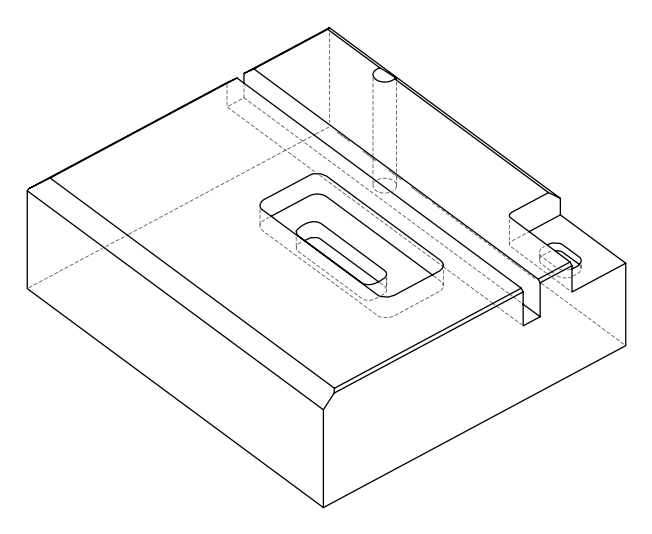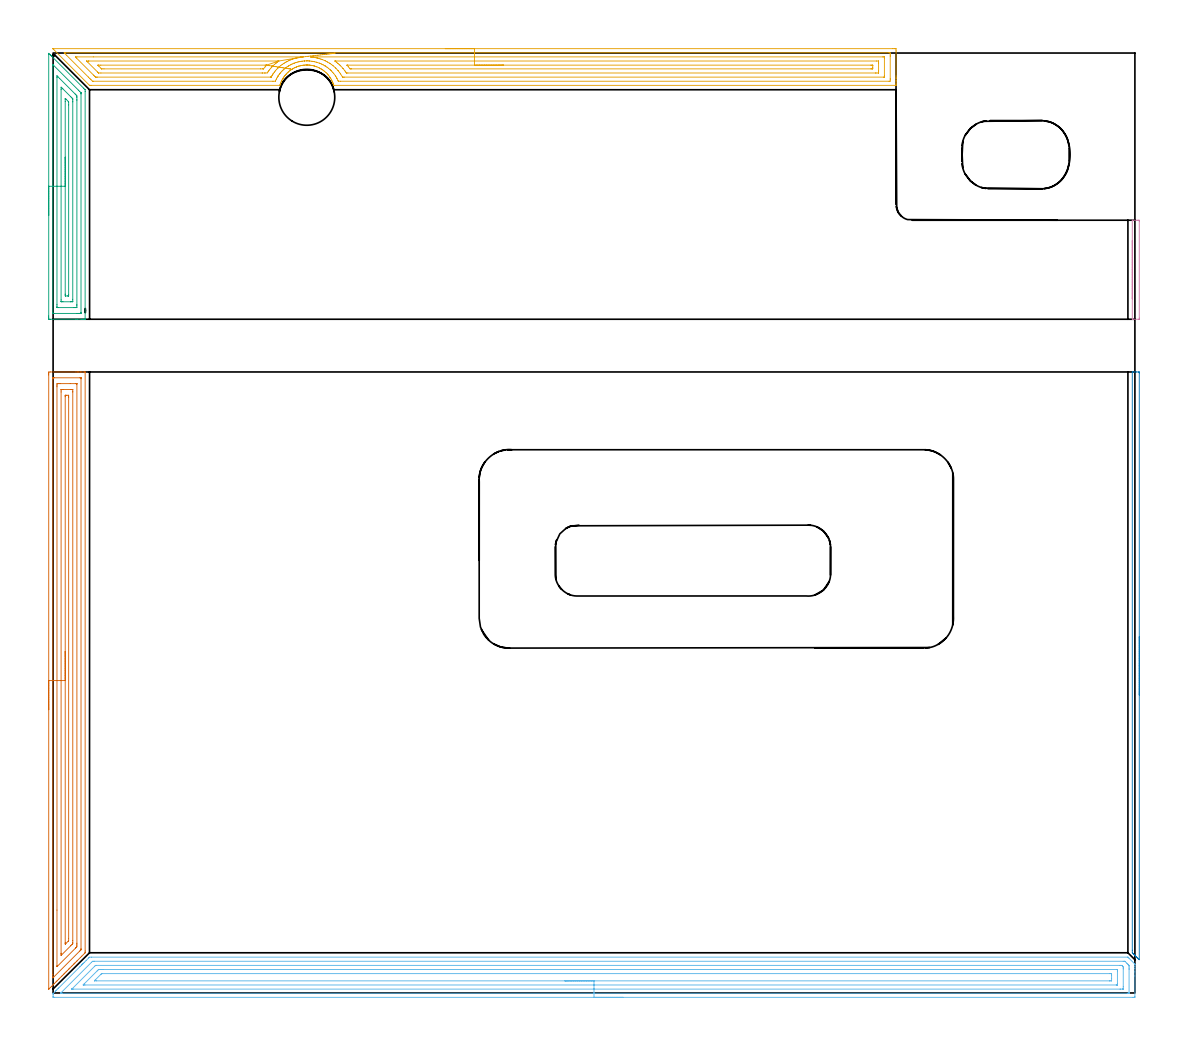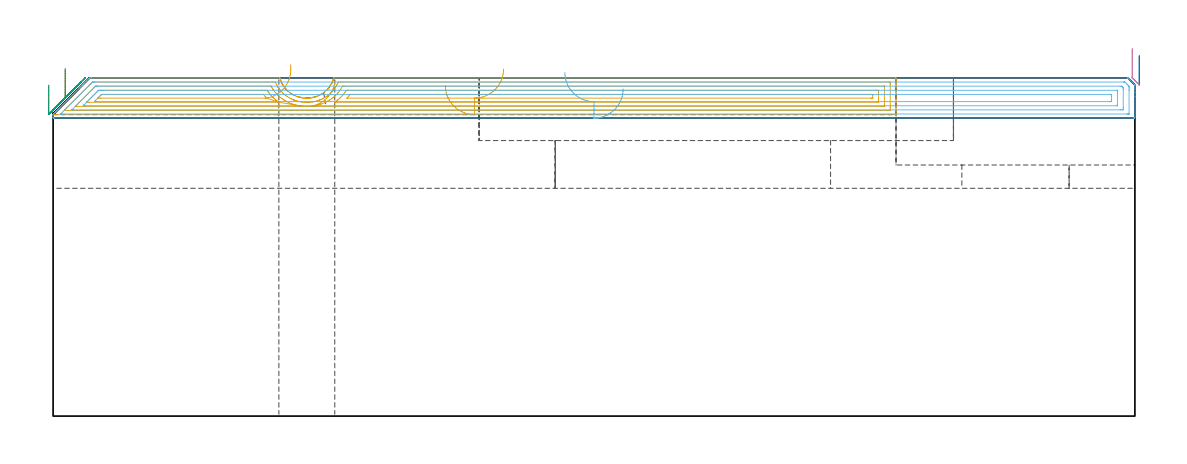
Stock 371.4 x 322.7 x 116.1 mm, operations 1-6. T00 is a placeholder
(PLAN: 15 operations, 7 tool changes, 99.8 min)
(1 AREA_MILL | FG_CHAMFER_SURFACE | UGT0205_001 | 8.46 min | 17173 mm3)
(2 AREA_MILL_1 | FG_CHAMFER_SURFACE_1 | UGT0205_001 | 1.76 min | 590 mm3)
(3 AREA_MILL_2 | FG_CHAMFER_SURFACE_2 | UGT0205_001 | 3.63 min | 7635 mm3)
(4 AREA_MILL_3 | FG_CHAMFER_SURFACE_3 | UGT0205_001 | 0.42 min | 112 mm3)
(5 AREA_MILL_4 | FG_CHAMFER_SURFACE_4 | UGT0205_001 | 11.51 min | 22847 mm3)
(6 AREA_MILL_5 | FG_CHAMFER_SURFACE_5 | UGT0205_001 | 14.93 min | 34610 mm3)
(7 MILL_CORNER_NOTCH_RECTANGULAR | CORNER_NOTCH_RECTANGULAR | NXT0201_013 | Follow Part, ap 2.5, ae 75% | 20.1 min | 140006 mm3)
(8 MILL_RECTANGULAR_POCKET | POCKET_RECTANGULAR_STRAIGHT | NXT0201_011 | Follow Part, ap 3, ae 75% | 9.94 min | 85206 mm3)
(9 MILL_RECTANGULAR_POCKET_1 | POCKET_RECTANGULAR_STRAIGHT_1 | NXT0201_012 | Follow Part, ap 4, ae 75% | 0.65 min | 6258 mm3)
(10 MILL_RECTANGULAR_POCKET_2 | POCKET_RECTANGULAR_STRAIGHT_2 | NXT0201_012 | Follow Part, ap 4, ae 75% | 10.82 min | 188127 mm3)
(11 MILL_RECTANGULAR_SLOT | SLOT_RECTANGULAR | NXT0201_012 | Follow Part, ap 4, ae 75% | 16.37 min | 253756 mm3)
(12 SPOT_DRILL | STEP1HOLE | NXT0321_9005460120000 | 0.05 min | 147 mm3)
(13 DRILL_BLIND_HOLE_INTO_CENTER | STEP1HOLE | NXT0301_092 | 0.08 min | 1710 mm3)
(14 GUN_DRILL_THROUGH_HOLE | STEP1HOLE | UGT0307_009 | 0.59 min | 11248 mm3)
(15 DRILL_TO_ENLARGE_THROUGH_HOLE | STEP1HOLE | UGT0301_259 | 0.5 min | 20195 mm3)
(TOOL UGT0205_001 | Chamfer Mill 20 x 3 x 45 deg. | D20 FL50 Z2)
(TOOL NXT0201_013 | ENDMILL 10mm | D10 FL30 Z4)
(TOOL NXT0201_011 | ENDMILL 12mm [2P460-1200-NA 1630] | D12 FL38 Z6)
(TOOL NXT0201_012 | ENDMILL 16mm [2P460-1600-NA 1630] | D16 FL38 Z6)
(TOOL NXT0321_9005460120000 | NC Spot Drill, 142deg, 12mm, Carbide, Uncoated | D12 PA142 FL30 Z2)
(TOOL NXT0301_092 | Carbide Drill 12.1mm [860.1-1210-061A1-MM 2214] | D12.1 PA140 FL77 Z2)
(TOOL UGT0307_009 | Gun Drill 12 mm | D12 PA130 FL24 Z1)
(TOOL UGT0301_259 | Twist Drill 19.2 mm | D19.2 PA118 FL140 Z2)
(OP 1 AREA_MILL)
G17 G21 G94 G90
T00 M6
G54
G17 G0 G90 X-1.5 Y97.25 S1061 M3
G43 Z126.1 H0
Z113.6
G94 G1 Y97.288 Z112.728 F250.
Y97.402 Z111.864
Y97.591 Z111.012
Y97.853 Z110.18
Y98.187 Z109.374
Y98.59 Z108.6
Y99.059 Z107.864
Y99.59 Z107.172
Y100.179 Z106.529
Y100.822 Z105.94
Y101.514 Z105.408
Y102.25 Z104.94
Y103.024 Z104.537
Y103.83 Z104.203
Y104.662 Z103.941
Y105.514 Z103.752
Y106.379 Z103.638
Y107.25 Z103.6
Y212.201
X-1.499 Y212.591 Z103.601
X-1.495 Y213.089 Z103.603
X-1.492 Y213.191 Z103.606
X-1.001 Y213.2 Z104.096
X7.847 Z112.941
X8.409 Z113.506
X8.732 Z113.828
X9.294 Z114.39
X9.617 Z114.711
X10.637 Z115.736
X10.98 Y213.193 Z116.071
X10.997 Y213.191 Z116.088
X11. Y213.037 Z116.1
Y14.407
X10.998 Y13.805 Z116.085
X10.944 Y13.744 Z116.044
X9.823 Y12.622 Z114.921
X9.376 Y12.176 Z114.475
X8.346 Y11.145 Z113.445
X8.142 Y10.94 Z113.239
X8.038 Y10.837 Z113.135
X7.476 Y10.276 Z112.575
X7.257 Y10.055 Z112.354
X7.145 Y9.944 Z112.243
X6.607 Y9.407 Z111.706
X6.372 Y9.17 Z111.469
X6.252 Y9.051 Z111.35
X5.738 Y8.537 Z110.837
X5.487 Y8.285 Z110.584
X5.36 Y8.158 Z110.457
X4.868 Y7.668 Z109.968
X4.603 Y7.401 Z109.698
X4.467 Y7.266 Z109.564
X3.999 Y6.799 Z109.099
X3.718 Y6.516 Z108.813
X3.13 Y5.93 Z108.23
X2.833 Y5.631 Z107.928
X2.234 Y5.034 Z107.334
X1.948 Y4.746 Z107.043
X1.341 Y4.141 Z106.441
X1.063 Y3.861 Z106.158
X0.371 Y3.171 Z105.471
X0.004 Y2.802 Z105.1
X-0.546 Y2.254 Z104.554
X-0.889 Y1.909 Z104.207
X-1.337 Y1.463 Z103.761
X-1.444 Y1.362 Z103.654
X-1.492 Y1.319 Z103.605
X-1.499 Y1.435 Z103.601
Y1.463
X-1.5 Y107.25 Z103.6
X-0.086 Z105.014
X-0.085 Y211.021 Z105.015
X-0.084 Y211.129 Z105.016
X-0.082 Y211.181 Z105.018
X-0.08 Y211.187 Z105.02
X-0.065 Y211.191 Z105.035
X-0.014 Y211.195 Z105.086
X0.378 Y211.2 Z105.478
X9.226 Y211.199 Z114.326
X9.462 Y211.195 Z114.562
X9.568 Y211.19 Z114.668
X9.579 Y211.186 Z114.679
X9.581 Y211.169 Z114.681
X9.584 Y211.122 Z114.684
X9.585 Y211.027 Z114.685
X9.586 Y210.836 Z114.686
X9.585 Y15.3 Z114.685
X9.579 Y14.871 Z114.679
X9.567 Y14.829 Z114.667
X9.538 Y14.795 Z114.638
X9.481 Y14.734 Z114.581
X9.388 Y14.638 Z114.488
X9.158 Y14.407 Z114.258
X0.149 Y5.399 Z105.249
X0.055 Y5.307 Z105.155
X-0.038 Y5.219 Z105.062
X-0.068 Y5.192 Z105.032
X-0.084 Y5.447 Z105.016
X-0.086 Y6.342 Z105.014
Y107.25
X1.328 Z106.428
X1.329 Y208.127 Z106.429
Y208.454
X1.334 Y209.02 Z106.434
X1.335 Y209.175 Z106.435
X1.483 Y209.191 Z106.583
X1.653 Y209.196 Z106.753
X2.36 Y209.2 Z107.46
X2.538 Z107.638
X5.899 Z110.999
X7.669 Z112.769
X7.847 Y209.199 Z112.947
X8.025 Y209.195 Z113.125
X8.143 Y209.19 Z113.243
X8.166 Y209.183 Z113.266
X8.167 Y209.168 Z113.267
X8.169 Y209.129 Z113.269
X8.171 Y209.02 Z113.271
Y17.086
X8.17 Y16.759 Z113.27
X8.166 Y16.193 Z113.266
X8.163 Y15.874 Z113.263
X7.847 Y15.549 Z112.947
X7.724 Y15.424 Z112.824
X1.351 Y9.051 Z106.451
X1.342 Y9.047 Z106.442
X1.338 Z106.438
X1.335 Y9.051 Z106.435
X1.332 Y9.07 Z106.432
X1.329 Y9.378 Z106.429
X1.328 Y28.455 Z106.428
Y107.25
X2.743 Z107.843
Y206.342
X2.745 Y207.026 Z107.845
X2.747 Y207.126 Z107.847
X2.749 Y207.178 Z107.849
X2.786 Y207.19 Z107.886
X3.457 Y207.2 Z108.557
X6.112 Z111.212
X6.511 Y207.195 Z111.611
X6.711 Y207.19 Z111.811
X6.751 Y207.186 Z111.851
X6.753 Y207.152 Z111.853
X6.755 Y207.095 Z111.855
X6.757 Y206.549 Z111.857
Y206.342
Y17.978
X6.756 Y17.294 Z111.856
X6.753 Y17.086 Z111.853
X6.75 Y16.919 Z111.85
X6.645 Y16.805 Z111.745
X6.502 Y16.657 Z111.602
X6.077 Y16.226 Z111.177
X2.95 Y13.099 Z108.05
X2.884 Y13.037 Z107.984
X2.806 Y12.966 Z107.906
X2.75 Y12.917 Z107.85
X2.748 Y13.008 Z107.848
X2.744 Y13.307 Z107.844
X2.743 Y13.515 Z107.843
Y13.653
Y107.25
X4.157 Z109.257
Y204.708
X4.158 Y204.861 Z109.258
X4.163 Y205.164 Z109.263
X4.165 Y205.192 Z109.265
X4.169 Y205.194 Z109.269
X4.188 Y205.198 Z109.288
X4.228 Y205.199 Z109.328
X4.308 Y205.2 Z109.408
X4.555 Z109.655
X5.192 Y205.196 Z110.292
X5.283 Y205.194 Z110.383
X5.333 Y205.19 Z110.433
X5.337 Y205.012 Z110.437
X5.341 Y204.708 Z110.441
X5.343 Y204.556 Z110.443
Y204.404
X5.342 Y18.72 Z110.442
X5.336 Y17.978 Z110.436
X5.335 Y17.945 Z110.435
X5.315 Y17.92 Z110.415
X5.284 Y17.885 Z110.384
X5.192 Y17.791 Z110.292
X4.397 Y16.995 Z109.497
X4.308 Y16.908 Z109.408
X4.216 Y16.822 Z109.316
X4.166 Y16.776 Z109.266
X4.163 Y16.833 Z109.263
X4.16 Y16.934 Z109.26
X4.158 Y17.086 Z109.258
X4.157 Y17.237 Z109.257
Y107.25
Y108.122 Z109.295
Y108.987 Z109.409
Y109.838 Z109.598
Y110.67 Z109.86
Y111.476 Z110.194
Y112.25 Z110.597
Y112.986 Z111.065
Y113.678 Z111.596
Y114.321 Z112.186
Y114.911 Z112.829
Y115.442 Z113.521
Y115.91 Z114.257
Y116.313 Z115.031
Y116.647 Z115.837
Y116.909 Z116.669
Y117.098 Z117.52
Y117.212 Z118.385
Y117.25 Z119.257
G0 Z126.1
M5
M2
(OP 2 AREA_MILL_1)
G17 G21 G94 G90
T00 M6
G54
G17 G0 G90 X372.9 Y122.3 S1061 M3
G43 Z126.1 H0
Z123.7
G94 G1 Y122.262 Z122.828 F250.
Y122.148 Z121.964
Y121.959 Z121.112
Y121.697 Z120.28
Y121.363 Z119.474
Y120.96 Z118.7
Y120.492 Z117.964
Y119.961 Z117.272
Y119.371 Z116.629
Y118.728 Z116.04
Y118.036 Z115.508
Y117.3 Z115.04
Y116.526 Z114.637
Y115.72 Z114.303
Y114.888 Z114.041
Y114.037 Z113.852
Y113.172 Z113.738
Y112.3 Z113.7
Y11.548
X372.899 Y11.511 Z113.701
X372.889 Y11.41 Z113.703
X372.83 Y11.468 Z113.765
X372.751 Y11.548 Z113.847
X372.402 Y11.898 Z114.196
X372.305 Y11.994 Z114.293
X372.136 Y12.161 Z114.458
X371.974 Y12.324 Z114.623
X371.859 Y12.44 Z114.738
X371.7 Y12.598 Z114.895
X371.547 Y12.752 Z115.05
X371.414 Y12.885 Z115.184
X371.264 Y13.034 Z115.332
X371.12 Y13.179 Z115.477
X370.968 Y13.331 Z115.63
X370.827 Y13.471 Z115.768
X370.524 Y13.777 Z116.075
X370.507 Y13.799 Z116.093
X370.5 Y14.669 Z116.1
Y213.052
X370.502 Y213.19 Z116.088
X370.607 Y213.198 Z115.985
X370.717 Y213.2 Z115.882
X371.406 Z115.193
X371.994 Z114.606
X372.573 Z114.023
X372.861 Z113.735
X372.891 Y213.197 Z113.705
X372.898 Y213.052 Z113.702
X372.9 Y212.885 Z113.7
Y112.3
Y111.429 Z113.738
Y110.564 Z113.852
Y109.712 Z114.041
Y108.88 Z114.303
Y108.074 Z114.637
Y107.3 Z115.04
Y106.564 Z115.508
Y105.872 Z116.04
Y105.229 Z116.629
Y104.64 Z117.272
Y104.109 Z117.964
Y103.64 Z118.7
Y103.237 Z119.474
Y102.903 Z120.28
Y102.641 Z121.112
Y102.452 Z121.964
Y102.338 Z122.828
Y102.3 Z123.7
G0 Z126.1
M5
M2
(OP 3 AREA_MILL_2)
G17 G21 G94 G90
T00 M6
G54
G17 G0 G90 X-1.5 Y266.95 S1061 M3
G43 Z126.1 H0
Z113.6
G94 G1 Y266.988 Z112.728 F250.
Y267.102 Z111.864
Y267.291 Z111.012
Y267.553 Z110.18
Y267.887 Z109.374
Y268.29 Z108.6
Y268.758 Z107.864
Y269.289 Z107.172
Y269.879 Z106.529
Y270.522 Z105.94
Y271.214 Z105.408
Y271.95 Z104.94
Y272.724 Z104.537
Y273.53 Z104.203
Y274.362 Z103.941
Y275.213 Z103.752
Y276.078 Z103.638
Y276.95 Z103.6
Y322.335
X-1.498 Y322.594 Z103.601
X-1.494 Z103.605
X-1.001 Y322.103 Z104.095
X-0.9 Y322. Z104.2
X-0.809 Y321.909 Z104.291
X-0.706 Y321.808 Z104.39
X-0.602 Y321.702 Z104.497
X-0.516 Y321.616 Z104.583
X-0.411 Y321.513 Z104.685
X10.501 Y310.6 Z115.599
X10.946 Y310.154 Z116.046
X10.999 Y310.095 Z116.085
X11. Y309.511 Z116.1
X10.995 Y231.454 Z116.095
X10.996 Y231.424 Z116.094
X10.997 Y231.383 Z116.093
X10.986 Y231.302 Z116.076
X10.985 Y231.3
X10.655 Z115.755
X10.228 Z115.327
X9.616 Z114.711
X8.426 Z113.523
X7.847 Z112.941
X-1.001 Y231.301 Z104.096
X-1.227 Y231.303 Z103.87
X-1.492 Y231.309 Z103.606
X-1.494 Y231.403 Z103.603
X-1.499 Y231.9 Z103.601
X-1.5 Y232.403 Z103.6
Y276.95
X-0.086 Z105.014
Y318.431
X-0.084 Y318.617 Z105.016
X-0.081 Y318.708 Z105.019
X-0.08 Y318.716 Z105.02
X-0.07 Y318.711 Z105.03
X-0.041 Y318.687 Z105.059
X0.027 Y318.622 Z105.127
X8.732 Y309.918 Z113.832
X9.137 Y309.511 Z114.237
X9.55 Y309.088 Z114.65
X9.579 Y309.048 Z114.679
X9.581 Y309.025 Z114.681
X9.584 Y308.972 Z114.684
X9.585 Y308.865 Z114.685
X9.586 Y308.65 Z114.686
X9.581 Y233.684 Z114.681
X9.579 Y233.47 Z114.679
X9.577 Y233.364 Z114.677
X9.574 Y233.319 Z114.674
X9.494 Y233.31 Z114.594
X9.111 Y233.302 Z114.211
X8.732 Y233.301 Z113.832
X8.228 Y233.3 Z113.328
X0.264 Z105.364
X0.036 Y233.303 Z105.136
X-0.063 Y233.308 Z105.037
X-0.078 Y233.31 Z105.022
X-0.08 Y233.323 Z105.02
X-0.083 Y233.369 Z105.017
X-0.085 Y233.464 Z105.015
X-0.086 Y276.95 Z105.014
X1.328 Z106.428
X1.329 Y314.298 Z106.429
X1.33 Y314.863 Z106.43
X1.336 Z106.436
X1.653 Y314.547 Z106.753
X2.23 Y313.971 Z107.33
X7.581 Y308.619 Z112.681
X7.847 Y308.35 Z112.947
X8.153 Y308.036 Z113.253
X8.164 Y307.726 Z113.264
X8.168 Y307.403 Z113.268
X8.171 Y306.834 Z113.271
Y306.507
X8.167 Y236.361 Z113.267
X8.166 Y236.039 Z113.266
X8.162 Y235.468 Z113.262
X8.16 Y235.317 Z113.26
X8.009 Y235.305 Z113.109
X7.847 Y235.303 Z112.947
X7.129 Y235.3 Z112.229
X1.653 Y235.301 Z106.753
X1.486 Y235.303 Z106.586
X1.375 Y235.307 Z106.475
X1.339 Y235.31 Z106.439
X1.335 Y235.323 Z106.435
X1.332 Y235.36 Z106.432
X1.33 Y235.468 Z106.43
X1.329 Y235.796 Z106.429
X1.328 Y236.361 Z106.428
Y276.95
X2.743 Z107.843
Y310.196
X2.749 Y310.981 Z107.849
X2.815 Y310.924 Z107.915
X2.991 Y310.753 Z108.091
X3.348 Y310.403 Z108.448
X6.077 Y307.674 Z111.177
X6.494 Y307.253 Z111.594
X6.702 Y307.039 Z111.802
X6.75 Y306.987 Z111.85
X6.753 Y306.932 Z111.853
X6.754 Y306.834 Z111.854
X6.757 Y306.149 Z111.857
Y305.942
X6.753 Y238.145 Z111.853
X6.751 Y237.466 Z111.851
X6.749 Y237.367 Z111.849
X6.746 Y237.315 Z111.846
X6.705 Y237.31 Z111.805
X6.496 Y237.306 Z111.596
X6.077 Y237.3 Z111.177
X6.03 Z111.13
X3.376 Z108.476
X2.991 Y237.304 Z108.091
X2.798 Y237.308 Z107.898
X2.755 Y237.31 Z107.855
X2.75 Y237.339 Z107.85
X2.748 Y237.397 Z107.848
X2.743 Y237.938 Z107.843
Y276.95
X4.157 Z109.257
Y306.094
X4.158 Y306.834 Z109.258
X4.16 Y306.983 Z109.26
X4.164 Y307.12 Z109.264
X4.308 Y306.986 Z109.408
X4.464 Y306.834 Z109.564
X5.192 Y306.097 Z110.292
X5.336 Y305.942 Z110.436
X5.338 Y305.795 Z110.438
X5.342 Y305.05 Z110.442
X5.343 Y304.899 Z110.443
X5.339 Y239.781 Z110.439
X5.338 Y239.634 Z110.438
X5.333 Y239.339 Z110.433
X5.332 Y239.308 Z110.432
X5.327 Y239.306 Z110.427
X5.309 Y239.302 Z110.409
X5.27 Y239.301 Z110.37
X5.192 Y239.3 Z110.292
X4.931 Z110.031
X4.308 Y239.304 Z109.408
X4.219 Y239.306 Z109.319
X4.17 Y239.309 Z109.27
X4.164 Y239.473 Z109.264
X4.159 Y239.777 Z109.259
X4.157 Y239.929 Z109.257
Y276.95
Y277.821 Z109.295
Y278.686 Z109.409
Y279.538 Z109.598
Y280.37 Z109.86
Y281.176 Z110.194
Y281.95 Z110.597
Y282.686 Z111.065
Y283.378 Z111.596
Y284.021 Z112.186
Y284.61 Z112.829
Y285.141 Z113.521
Y285.61 Z114.257
Y286.013 Z115.031
Y286.347 Z115.837
Y286.609 Z116.669
Y286.798 Z117.52
Y286.912 Z118.385
Y286.95 Z119.257
G0 Z126.1
M5
M2
(OP 4 AREA_MILL_3)
G17 G21 G94 G90
T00 M6
G54
G17 G0 G90 X370.5 Y238.3 S1061 M3
G43 Z126.1 H0
G94 G1 Y238.338 Z125.228 F250.
Y238.452 Z124.363
Y238.641 Z123.512
Y238.903 Z122.68
Y239.237 Z121.874
Y239.64 Z121.1
Y240.109 Z120.364
Y240.64 Z119.672
Y241.229 Z119.029
Y241.872 Z118.44
Y242.564 Z117.908
Y243.3 Z117.44
Y244.074 Z117.037
Y244.88 Z116.703
Y245.712 Z116.441
Y246.564 Z116.252
Y247.428 Z116.138
Y248.3 Z116.1
Y265.189
X370.503 Y265.29 Z116.089
X370.58 Y265.297 Z116.013
X370.664 Y265.3 Z115.935
X372.136 Z114.463
X372.573 Z114.024
X372.79 Z113.807
X372.891 Y265.298 Z113.706
X372.897 Y265.189 Z113.703
X372.9 Y265.022 Z113.7
Y231.689
X372.896 Y231.411 Z113.704
X372.891 Y231.302 Z113.706
X372.79 Y231.3 Z113.807
X370.663 Z115.935
X370.58 Y231.303 Z116.013
X370.503 Y231.31 Z116.089
X370.5 Y231.411 Z116.1
Y248.3
Y249.172 Z116.138
Y250.037 Z116.252
Y250.888 Z116.441
Y251.72 Z116.703
Y252.526 Z117.037
Y253.3 Z117.44
Y254.036 Z117.908
Y254.728 Z118.44
Y255.371 Z119.029
Y255.96 Z119.672
Y256.492 Z120.364
Y256.96 Z121.1
Y257.363 Z121.874
Y257.697 Z122.68
Y257.959 Z123.512
Y258.148 Z124.363
Y258.262 Z125.228
Y258.3 Z126.1
M5
M2
(OP 5 AREA_MILL_4)
G17 G21 G94 G90
T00 M6
G54
G17 G0 G90 X134.653 Y324.2 S1061 M3
G43 Z126.1 H0
Z113.5
G94 G1 X134.691 Z112.629 F250.
X134.805 Z111.764
X134.994 Z110.912
X135.256 Z110.08
X135.59 Z109.274
X135.993 Z108.5
X136.462 Z107.764
X136.993 Z107.072
X137.582 Z106.429
X138.225 Z105.84
X138.917 Z105.309
X139.653 Z104.84
X140.427 Z104.437
X141.233 Z104.103
X142.065 Z103.841
X142.917 Z103.652
X143.782 Z103.538
X144.653 Z103.5
X288.258
X288.794 Y324.199 Z103.501
X289.324 Y324.194 Z103.503
X289.392 Y324.192 Z103.506
X289.396 Y323.667 Z104.03
X289.4 Y323.064 Z104.633
Y314.795 Z112.9
Y314.225 Z113.471
Y313.907 Z113.789
Y313.338 Z114.358
Y313.02 Z114.675
Y312.384 Z115.316
Y311.982 Z115.718
X289.393 Y311.63 Z116.061
X289.39 Y311.603 Z116.088
X289.24 Y311.6 Z116.1
X96.458
X96.411 Y311.599 Z116.098
X96.348 Y311.603 Z116.089
X96.335 Y311.616 Z116.076
X96.269 Y311.825 Z115.872
X96.213 Y312.002 Z115.694
X96.166 Y312.133 Z115.562
X96.104 Y312.309 Z115.389
X96.061 Y312.429 Z115.27
X95.877 Y312.872 Z114.826
X95.807 Y313.02 Z114.678
X95.672 Y313.311 Z114.388
X95.624 Y313.405 Z114.295
X95.518 Y313.614 Z114.086
X95.347 Y313.906 Z113.794
X95.167 Y314.194 Z113.505
X95.119 Y314.264 Z113.435
X95.058 Y314.351 Z113.345
X94.997 Y314.442 Z113.257
X94.902 Y314.58 Z113.119
X94.624 Y314.958 Z112.74
X94.529 Y315.075 Z112.622
X94.382 Y315.238 Z112.456
X94.226 Y315.414 Z112.284
X94.137 Y315.515 Z112.184
X93.711 Y315.958 Z111.741
X93.279 Y316.334 Z111.365
X92.988 Y316.569 Z111.128
X92.835 Y316.693 Z111.005
X92.636 Y316.841 Z110.858
X92.292 Y317.068 Z110.63
X91.995 Y317.251 Z110.446
X91.941 Y317.285 Z110.413
X91.526 Y317.511 Z110.187
X91.275 Y317.638 Z110.061
X91.106 Y317.722 Z109.975
X90.579 Y317.938 Z109.761
X90.21 Y318.071 Z109.624
X90.152 Y318.093 Z109.604
X90.061 Y318.122 Z109.576
X89.867 Y318.181 Z109.517
X89.764 Y318.212 Z109.484
X89.707 Y318.23 Z109.467
X89.48 Y318.289 Z109.41
X89.258 Y318.346 Z109.353
X88.812 Y318.437 Z109.26
X88.364 Y318.509 Z109.19
X88.171 Y318.53 Z109.169
X87.979 Y318.549 Z109.145
X87.917 Y318.556 Z109.139
X87.555 Y318.584 Z109.116
X87.47 Y318.59 Z109.11
X87.358 Y318.594 Z109.105
X87.314
X87.146 Z109.1
X87.093 Y318.595 Z109.103
X87.086
X86.911 Y318.597
X86.576 Y318.578 Z109.116
X86.194 Y318.546 Z109.147
X86.128 Y318.542 Z109.154
X85.966 Y318.523 Z109.176
X85.681 Y318.487 Z109.211
X85.301 Y318.42 Z109.277
X85.233 Y318.409 Z109.289
X84.855 Y318.324 Z109.371
X84.786 Y318.31 Z109.388
X84.409 Y318.205 Z109.49
X84.339 Y318.187 Z109.511
X84.279 Y318.168 Z109.531
X84.136 Y318.122 Z109.577
X83.963 Y318.064 Z109.632
X83.893 Y318.042 Z109.655
X83.518 Y317.901 Z109.799
X83.491 Y317.891 Z109.809
X83.095 Y317.723 Z109.976
X82.999 Y317.677 Z110.022
X82.677 Y317.509 Z110.19
X82.548 Y317.442 Z110.256
X82.178 Y317.229 Z110.467
X82.104 Y317.188 Z110.508
X81.568 Y316.841 Z110.858
X81.21 Y316.577 Z111.121
X80.839 Y316.269 Z111.431
X80.68 Y316.125 Z111.571
X80.541 Y316.002 Z111.696
X80.492 Y315.958 Z111.74
X80.316 Y315.788 Z111.911
X80.153 Y315.614 Z112.086
X79.988 Y315.437 Z112.262
X79.946 Y315.389 Z112.309
X79.816 Y315.238 Z112.458
X79.674 Y315.075 Z112.622
X79.5 Y314.857 Z112.843
X79.422 Y314.758 Z112.942
X79.351 Y314.653 Z113.046
X79.24 Y314.49 Z113.209
X79.147 Y314.351 Z113.344
X79.054 Y314.215 Z113.484
X79.039 Y314.194 Z113.505
X78.961 Y314.06 Z113.639
X78.873 Y313.907 Z113.788
X78.756 Y313.709 Z113.991
X78.732 Y313.668 Z114.032
X78.614 Y313.464 Z114.232
X78.528 Y313.316 Z114.382
X78.323 Y312.873 Z114.826
X78.14 Y312.429 Z115.27
X78.035 Y312.133 Z115.563
X77.973 Y311.959 Z115.737
X77.947 Y311.876 Z115.821
X77.863 Y311.629 Z116.063
X77.851 Y311.603 Z116.088
X77.715 Y311.6 Z116.1
X13.008
X12.5 Y311.607 Z116.093
X12.487 Y311.613 Z116.087
X0.201 Y323.899 Z103.799
X0.067 Y324.036 Z103.662
X-0.006 Y324.111 Z103.587
X-0.081 Y324.189 Z103.506
X0.023 Y324.198 Z103.501
X0.041 Y324.199 Z103.5
X144.653 Y324.2
Y322.786 Z104.914
X287.003
X287.39 Y322.78 Z104.92
X287.397 Y322.394 Z105.306
X287.399 Y321.893 Z105.807
X287.4 Y321.504 Z106.196
X287.399 Y313.907 Z113.793
X287.398 Y313.521 Z114.179
X287.39 Y313.02 Z114.68
X287.009 Y313.014 Z114.686
X98.695
X97.91 Y313.02 Z114.68
X97.796 Y313.267 Z114.433
X97.484 Y313.907 Z113.793
X97.382 Y314.106 Z113.594
X97.098 Y314.602 Z113.098
X96.973 Y314.795 Z112.905
X96.904 Y314.899 Z112.801
X96.332 Y315.682 Z112.018
X96.011 Y316.052 Z111.648
X95.53 Y316.569 Z111.131
X95.327 Y316.78 Z110.92
X95.119 Y316.966 Z110.734
X94.536 Y317.456 Z110.244
X94.226 Y317.701 Z109.999
X94.017 Y317.855 Z109.845
X93.442 Y318.236 Z109.464
X93.334 Y318.302 Z109.398
X93.263 Y318.344 Z109.356
X92.731 Y318.632 Z109.068
X92.441 Y318.779 Z108.921
X92.14 Y318.926 Z108.774
X91.643 Y319.137 Z108.563
X91.549 Y319.173 Z108.527
X91.393 Y319.231 Z108.469
X90.656 Y319.474 Z108.226
X90.312 Y319.573 Z108.127
X89.764 Y319.708 Z107.992
X89.167 Y319.824 Z107.876
X88.871 Y319.871 Z107.829
X88.141 Y319.957 Z107.743
X87.979 Y319.97 Z107.73
X87.591 Y319.995 Z107.705
X87.197 Y320.008 Z107.692
X87.094 Y320.01 Z107.69
X87.086
X86.329 Y319.984 Z107.716
X86.316 Y319.983 Z107.717
X86.194 Y319.972 Z107.728
X85.524 Y319.897 Z107.803
X85.301 Y319.869 Z107.831
X84.753 Y319.776 Z107.924
X84.596 Y319.745 Z107.955
X84.409 Y319.704 Z107.996
X84.026 Y319.612 Z108.088
X83.516 Y319.469 Z108.231
X83.335 Y319.411 Z108.289
X82.797 Y319.231 Z108.469
X82.671 Y319.184 Z108.516
X82.651 Y319.177 Z108.523
X82.624 Y319.165 Z108.535
X82.045 Y318.919 Z108.781
X81.731 Y318.765 Z108.935
X81.453 Y318.62 Z109.08
X80.944 Y318.344 Z109.356
X80.877 Y318.306 Z109.394
X80.862 Y318.297 Z109.403
X80.839 Y318.283 Z109.417
X80.339 Y317.954 Z109.746
X79.946 Y317.683 Z110.017
X79.816 Y317.586 Z110.114
X79.651 Y317.456 Z110.244
X79.327 Y317.184 Z110.516
X79.054 Y316.947 Z110.753
X78.858 Y316.763 Z110.937
X78.66 Y316.569 Z111.131
X78.419 Y316.313 Z111.387
X78.161 Y316.033 Z111.667
X78. Y315.842 Z111.858
X77.871 Y315.682 Z112.018
X77.611 Y315.342 Z112.358
X77.269 Y314.854 Z112.846
X77.245 Y314.818 Z112.882
X77.231 Y314.795 Z112.905
X76.918 Y314.256 Z113.444
X76.719 Y313.907 Z113.793
X76.603 Y313.682 Z114.018
X76.376 Y313.202 Z114.498
X76.319 Y313.077 Z114.623
X76.29 Y313.02 Z114.68
X75.489 Y313.014 Z114.686
X13.906
X13.542 Y313.02 Z114.68
X13.008 Y313.544 Z114.156
X12.643 Y313.907 Z113.793
X12.115 Y314.434 Z113.266
X4.658 Y321.893 Z105.807
X4.083 Y322.472 Z105.228
X3.783 Y322.78 Z104.92
X4.083 Y322.785 Z104.915
X144.653 Y322.786 Z104.914
Y321.371 Z106.329
X284.856
X285.224 Y321.369 Z106.331
X285.346 Y321.367 Z106.333
X285.382 Y321.365 Z106.335
X285.39 Y321.297 Z106.403
X285.395 Y321.181 Z106.519
X285.399 Y321.005 Z106.695
X285.4 Y320.83 Z106.87
X285.399 Y314.795 Z112.905
X285.397 Y314.622 Z113.078
X285.39 Y314.446 Z113.254
X285.379 Y314.435 Z113.265
X285.361 Y314.433 Z113.267
X285.316 Y314.43 Z113.27
X285.224 Y314.429 Z113.271
X99.949
X99.581 Y314.43 Z113.27
X99.459 Y314.432 Z113.268
X99.367 Y314.435 Z113.265
X99.312 Y314.523 Z113.177
X98.689 Y315.533 Z112.167
X98.585 Y315.682 Z112.018
X98.329 Y316.04 Z111.66
X97.909 Y316.569 Z111.131
X97.796 Y316.704 Z110.996
X97.095 Y317.456 Z110.244
X96.904 Y317.65 Z110.05
X96.102 Y318.344 Z109.356
X96.011 Y318.419 Z109.281
X95.647 Y318.706 Z108.994
X95.119 Y319.06 Z108.64
X94.853 Y319.231 Z108.469
X94.226 Y319.6 Z108.1
X93.957 Y319.75 Z107.95
X93.43 Y320.022 Z107.678
X93.334 Y320.069 Z107.631
X93.225 Y320.118 Z107.582
X92.441 Y320.434 Z107.266
X91.947 Y320.609 Z107.091
X91.549 Y320.74 Z106.96
X91.173 Y320.852 Z106.848
X90.673 Y320.989 Z106.711
X90.656 Y320.993 Z106.707
X90.606 Y321.005 Z106.695
X89.764 Y321.175 Z106.525
X89.556 Y321.212 Z106.488
X88.986 Y321.295 Z106.405
X88.871 Y321.31 Z106.39
X88.52 Y321.355 Z106.345
X88.506 Y321.36 Z106.34
X88.491 Y321.366 Z106.334
X88.506 Y321.369 Z106.331
X88.519 Y321.37 Z106.33
X88.871 Y321.371 Z106.329
X89.396
X144.653
Y319.957 Z107.743
X282.709
X283.316 Y319.952 Z107.748
X283.381 Y319.951 Z107.749
X283.39 Y319.867 Z107.833
X283.394 Y319.668 Z108.032
X283.4 Y319.269 Z108.431
Y316.608 Z111.092
X283.399 Y316.145 Z111.555
X283.397 Y315.933 Z111.767
X283.394 Y315.88 Z111.82
X283.391 Y315.857 Z111.843
X283.378 Y315.85 Z111.85
X283.272 Y315.847 Z111.853
X282.546 Y315.843 Z111.857
X282.384
X101.205
X100.839 Y315.845 Z111.855
X100.749 Y315.847 Z111.853
X100.707 Y315.849 Z111.851
X100.682 Y315.866 Z111.834
X100.642 Y315.924 Z111.776
X100.474 Y316.17 Z111.53
X100.181 Y316.569 Z111.131
X99.581 Y317.351 Z110.349
X99.489 Y317.456 Z110.244
X98.689 Y318.323 Z109.377
X98.668 Y318.344 Z109.356
X98.44 Y318.555 Z109.145
X98.21 Y318.757 Z108.943
X97.796 Y319.116 Z108.584
X97.656 Y319.231 Z108.469
X97.293 Y319.517 Z108.183
X96.722 Y319.95 Z107.75
X96.768 Y319.952 Z107.748
X96.904 Y319.955 Z107.745
X97.066 Y319.957 Z107.743
X144.653
Y318.543 Z109.157
X280.761
X280.962 Y318.541 Z109.159
X281.362 Y318.536 Z109.164
X281.391 Y318.532 Z109.168
X281.394 Y318.521 Z109.179
X281.397 Y318.49 Z109.21
X281.399 Y318.434 Z109.266
X281.4 Y318.344 Z109.356
Y317.709 Z109.991
X281.397 Y317.456 Z110.244
X281.392 Y317.298 Z110.402
X281.39 Y317.265 Z110.435
X281.296 Y317.262 Z110.438
X281.162 Y317.259 Z110.441
X280.961 Y317.257 Z110.443
X280.761
X102.459 Y317.258 Z110.442
X102.259 Y317.26 Z110.44
X102.059 Y317.264 Z110.436
X101.941 Y317.27 Z110.43
X101.888 Y317.334 Z110.366
X101.788 Y317.456 Z110.244
X101.366 Y317.985 Z109.715
X100.912 Y318.518 Z109.182
X100.9 Y318.534 Z109.166
X100.911 Y318.536 Z109.164
X100.966 Y318.539 Z109.161
X101.167 Y318.542 Z109.158
X144.653 Y318.543 Z109.157
X145.525 Z109.195
X146.39 Z109.309
X147.241 Z109.498
X148.073 Z109.76
X148.879 Z110.094
X149.653 Z110.497
X150.389 Z110.966
X151.081 Z111.497
X151.724 Z112.086
X152.314 Z112.729
X152.845 Z113.421
X153.314 Z114.157
X153.716 Z114.931
X154.05 Z115.737
X154.313 Z116.569
X154.501 Z117.421
X154.615 Z118.286
X154.653 Z119.157
G0 Z126.1
X96.824 Y322.632
Z115.133
G1 X96.688 Y322.616 Z114.271
X96.479 Y322.592 Z113.425
X96.196 Y322.56 Z112.6
X95.844 Y322.519 Z111.803
X95.423 Y322.471 Z111.04
X94.939 Y322.416 Z110.317
X94.393 Y322.353 Z109.639
X93.791 Y322.284 Z109.011
X93.137 Y322.209 Z108.439
X92.436 Y322.128 Z107.926
X91.693 Y322.043 Z107.477
X90.914 Y321.954 Z107.095
X90.105 Y321.861 Z106.782
X89.271 Y321.765 Z106.542
X88.421 Y321.667 Z106.376
X87.559 Y321.568 Z106.284
X86.692 Y321.469 Z106.269
X85.828 Y321.37 Z106.33
X85.365 Y321.317 Z106.383
X85.301 Y321.309 Z106.391
X85.033 Y321.272 Z106.428
X84.614 Y321.209 Z106.491
X84.409 Y321.175 Z106.525
X84.266 Y321.148 Z106.552
X83.584 Y321.005 Z106.695
X83.529 Y320.992 Z106.708
X83.516 Y320.989 Z106.711
X82.832 Y320.799 Z106.901
X82.624 Y320.736 Z106.964
X82.16 Y320.579 Z107.121
X81.731 Y320.425 Z107.275
X81.51 Y320.338 Z107.362
X80.972 Y320.118 Z107.582
X80.881 Y320.076 Z107.624
X80.839 Y320.056 Z107.644
X80.294 Y319.773 Z107.927
X79.946 Y319.583 Z108.117
X79.721 Y319.455 Z108.245
X79.345 Y319.231 Z108.469
X79.167 Y319.118 Z108.582
X79.054 Y319.044 Z108.656
X78.64 Y318.755 Z108.945
X78.161 Y318.405 Z109.295
X78.127 Y318.378 Z109.322
X78.085 Y318.344 Z109.356
X77.65 Y317.965 Z109.735
X77.269 Y317.629 Z110.071
X77.18 Y317.544 Z110.156
X77.094 Y317.456 Z110.244
X76.747 Y317.088 Z110.612
X76.376 Y316.683 Z111.017
X76.323 Y316.622 Z111.078
X76.281 Y316.569 Z111.131
X75.934 Y316.122 Z111.578
X75.616 Y315.682 Z112.018
X75.561 Y315.605 Z112.095
X75.484 Y315.489 Z112.211
X75.221 Y315.056 Z112.644
X75.064 Y314.795 Z112.905
X74.887 Y314.501 Z113.199
X74.849 Y314.446 Z113.254
X74.839 Y314.435 Z113.265
X74.82 Y314.433 Z113.267
X74.775 Y314.43 Z113.27
X74.591 Y314.429 Z113.271
X15.161
X14.793 Y314.431 Z113.269
X14.67 Y314.432 Z113.268
X14.577 Y314.435 Z113.265
X14.505 Y314.505 Z113.195
X14.208 Y314.795 Z112.905
X13.9 Y315.099 Z112.601
X7.996 Y321.005 Z106.695
X7.653 Y321.352 Z106.348
X7.649 Y321.366 Z106.334
X7.653
X8.178 Y321.37 Z106.33
X13.811 Y321.371 Z106.329
X85.301
X85.828 Y321.37 Z106.33
X77.481 Y319.949 Z107.751
X77.269 Y319.792 Z107.908
X76.948 Y319.549 Z108.151
X76.532 Y319.231 Z108.469
X76.446 Y319.161 Z108.539
X76.376 Y319.103 Z108.597
X75.973 Y318.745 Z108.955
X75.528 Y318.344 Z109.356
X75.505 Y318.322 Z109.378
X75.484 Y318.301 Z109.399
X75.075 Y317.863 Z109.837
X74.702 Y317.456 Z110.244
X74.65 Y317.398 Z110.302
X74.591 Y317.329 Z110.371
X74.258 Y316.9 Z110.8
X74.011 Y316.569 Z111.131
X73.88 Y316.389 Z111.311
X73.699 Y316.128 Z111.572
X73.519 Y315.861 Z111.839
X72.806 Y315.847 Z111.853
X72.643 Y315.844 Z111.856
X71.914 Y315.843 Z111.857
X71.752
X16.416
X15.685 Y315.845 Z111.855
X15.638 Y315.847 Z111.853
X15.615 Y315.849 Z111.851
X15.592 Y315.869 Z111.831
X15.487 Y315.967 Z111.733
X15.282 Y316.168 Z111.532
X11.783 Y319.667 Z108.033
X11.619 Y319.834 Z107.866
X11.54 Y319.917 Z107.783
X11.512 Y319.95 Z107.75
X11.528 Y319.951 Z107.749
X12.115 Y319.956 Z107.744
X12.278 Y319.957 Z107.743
X77.034
X77.269 Y319.955 Z107.745
X77.435 Y319.952 Z107.748
X77.481 Y319.949 Z107.751
X73.282 Y318.53 Z109.17
X72.806 Y317.968 Z109.732
X72.263 Y317.283 Z110.417
X72.231 Y317.264 Z110.436
X72.181 Y317.261 Z110.439
X72.113 Y317.258 Z110.442
X71.914 Y317.257 Z110.443
X71.222
X17.47
X16.777 Y317.259 Z110.441
X16.679 Y317.262 Z110.438
X16.657 Y317.264 Z110.436
X16.631 Y317.279 Z110.421
X16.578 Y317.324 Z110.376
X16.443 Y317.456 Z110.244
X15.685 Y318.214 Z109.486
X15.559 Y318.344 Z109.356
X15.434 Y318.477 Z109.223
X15.382 Y318.537 Z109.163
X15.419 Y318.539 Z109.161
X15.487 Y318.541 Z109.159
X15.685 Y318.542 Z109.158
X16.378 Y318.543 Z109.157
X72.806
X73.007 Y318.542 Z109.158
X73.14 Y318.539 Z109.161
X73.245 Y318.536 Z109.164
X73.282 Y318.53 Z109.17
X74.126 Y318.395 Z109.344
X74.952 Y318.262 Z109.591
X75.754 Y318.134 Z109.911
X76.525 Y318.01 Z110.3
X77.259 Y317.893 Z110.756
X77.952 Y317.782 Z111.275
X78.597 Y317.678 Z111.853
X79.19 Y317.583 Z112.485
X79.727 Y317.497 Z113.168
X80.202 Y317.421 Z113.895
X80.613 Y317.355 Z114.662
X80.957 Y317.3 Z115.462
X81.23 Y317.256 Z116.289
X81.432 Y317.224 Z117.137
X81.559 Y317.204 Z118.
X81.612 Y317.195 Z118.871
X81.589 Y317.199 Z119.743
X81.492 Y317.215 Z120.61
G0 Z126.1
M5
M2
(OP 6 AREA_MILL_5)
G17 G21 G94 G90
T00 M6
G54
G17 G0 G90 X195.7 Y-1.5 S1061 M3
G43 Z126.1 H0
Z112.3
G94 G1 X195.662 Z111.428 F250.
X195.548 Z110.564
X195.359 Z109.712
X195.097 Z108.88
X194.763 Z108.074
X194.36 Z107.3
X193.891 Z106.564
X193.36 Z105.872
X192.771 Z105.229
X192.128 Z104.64
X191.436 Z104.109
X190.7 Z103.64
X189.926 Z103.237
X189.12 Z102.903
X188.288 Z102.641
X187.436 Z102.452
X186.572 Z102.338
X185.7 Z102.3
X0.358
X0.181 Y-1.499 Z102.301
X0.007 Y-1.494 Z102.302
X0.003 Y-1.492 Z102.304
X0.001 Y-1.331 Z102.464
X0. Y-1.154 Z102.64
Y-0.374 Z103.424
Y-0.327 Z103.471
X0.001 Y-0.28 Z103.517
X0.004 Y-0.207 Z103.589
X0.032 Y-0.166 Z103.63
X0.792 Y0.594 Z104.39
X0.926 Y0.727 Z104.525
X1.231 Y1.03 Z104.83
X1.666 Y1.467 Z105.264
X1.957 Y1.759 Z105.556
X9.212 Y9.013 Z112.812
X9.823 Y9.624 Z113.421
X9.867 Y9.667 Z113.466
X10.067 Y9.867 Z113.666
X10.114 Y9.915 Z113.712
X10.165 Y9.965 Z113.764
X10.352 Y10.152 Z113.951
X10.405 Y10.206 Z114.003
X10.698 Y10.498 Z114.298
X11.357 Y11.157 Z114.956
X12.251 Y12.052 Z115.85
X12.359 Y12.157 Z115.955
X12.505 Y12.299 Z116.086
X13.145 Y12.3 Z116.1
X368.984
X368.997 Y12.296 Z116.095
X369.006 Y12.293 Z116.092
X369.055 Y12.245 Z116.044
X369.347 Y11.954 Z115.752
X371.35 Y9.95 Z113.748
X371.39 Y9.899 Z113.696
X371.4 Y9.853 Z113.651
Y9.811 Z113.611
Y9.166 Z112.966
Y8.459 Z112.254
Y7.231 Z111.028
Y5.837 Z109.632
Y-1.154 Z102.643
X371.396 Y-1.418 Z102.379
X371.39 Y-1.492 Z102.306
X371.314 Y-1.499 Z102.299
X370.772 Y-1.5 Z102.3
X185.7
Y-0.086 Z103.714
X3.111
X2.745 Y-0.085 Z103.715
X2.632 Y-0.083 Z103.717
X2.587 Y-0.079 Z103.721
X2.584 Y-0.078 Z103.722
X2.589 Y-0.069 Z103.731
X2.633 Y-0.02 Z103.78
X2.744 Y0.094 Z103.894
X2.834 Y0.185 Z103.985
X13.145 Y10.495 Z114.295
X13.445 Y10.787 Z114.587
X13.531 Y10.869 Z114.669
X13.692 Y10.879 Z114.679
X14.039 Y10.883 Z114.683
X14.239 Y10.885 Z114.685
X367.395
X367.742 Y10.883 Z114.683
X367.915 Y10.88 Z114.68
X367.954 Y10.879 Z114.679
X368.002 Y10.838 Z114.638
X368.09 Y10.757 Z114.557
X368.643 Y10.206 Z114.006
X368.984 Y9.865 Z113.665
X369.249 Y9.594 Z113.394
X369.377 Y9.461 Z113.261
X369.39 Y9.333 Z113.133
X369.398 Y8.928 Z112.728
X369.399 Y8.459 Z112.259
X369.4 Y8.052 Z111.852
X369.399 Y0.187 Z103.987
X369.396 Y0.051 Z103.851
X369.39 Y-0.056 Z103.744
X369.387 Y-0.08 Z103.72
X369.373 Y-0.081 Z103.719
X369.331 Y-0.083 Z103.717
X368.984 Y-0.085 Z103.715
X368.785 Y-0.086 Z103.714
X185.7
Y1.329 Z105.129
X6.887
X6.744 Y1.33 Z105.13
X6.462 Y1.335 Z105.135
X6.446 Y1.337 Z105.137
X6.452 Y1.345 Z105.145
X6.475 Y1.373 Z105.173
X6.515 Y1.415 Z105.215
X6.567 Y1.467 Z105.267
X14.238 Y9.138 Z112.938
X14.435 Y9.333 Z113.133
X14.536 Y9.428 Z113.228
X14.571 Y9.46 Z113.26
X14.65 Y9.464 Z113.264
X14.793 Y9.469 Z113.269
X14.933 Y9.471 Z113.271
X366.302
X366.913 Y9.464 Z113.264
X366.967 Y9.422 Z113.222
X367.063 Y9.333 Z113.133
X367.196 Y9.202 Z113.002
X367.376 Y9.013 Z112.813
X367.391 Y8.658 Z112.458
X367.397 Y8.459 Z112.259
X367.399 Y8.259 Z112.059
Y2.142 Z105.942
X367.392 Y1.467 Z105.267
X367.39 Y1.369 Z105.169
X367.377 Y1.335 Z105.135
X367.334 Y1.333 Z105.133
X367.196 Y1.331 Z105.131
X366.444 Y1.329 Z105.129
X366.302
X185.7
Y2.743 Z106.543
X10.946
X10.62 Y2.744 Z106.544
X10.463 Y2.746 Z106.546
X10.393 Y2.75 Z106.55
X10.316 Y2.756 Z106.556
X10.369 Y2.816 Z106.616
X10.404 Y2.854 Z106.654
X10.463 Y2.914 Z106.714
X10.615 Y3.066 Z106.866
X15.134 Y7.585 Z111.385
X15.48 Y7.924 Z111.724
X15.598 Y8.037 Z111.837
X15.827 Y8.05 Z111.85
X16.241 Y8.054 Z111.854
X16.721 Y8.056 Z111.856
X17.132 Y8.057 Z111.857
X365.252
X365.299 Y8.056 Z111.856
X365.348 Y8.054 Z111.854
X365.381 Y8.051 Z111.851
X365.39 Y8.015 Z111.815
X365.4 Y7.592 Z111.392
Y3.223 Z107.023
X365.396 Y2.782 Z106.582
X365.392 Y2.756 Z106.556
X365.389 Y2.75 Z106.55
X365.372 Y2.748 Z106.548
X365.287 Y2.744 Z106.544
X365.158 Y2.743 Z106.543
X364.997
X185.7
Y4.157 Z107.957
X14.863
X14.22 Y4.163 Z107.963
X14.177 Y4.164 Z107.964
X14.192 Y4.183 Z107.983
X14.241 Y4.238 Z108.038
X14.317 Y4.318 Z108.118
X14.412 Y4.414 Z108.214
X16.422 Y6.423 Z110.223
X16.544 Y6.541 Z110.341
X16.628 Y6.619 Z110.419
X16.649 Y6.636 Z110.436
X16.671 Y6.639 Z110.439
X16.721 Y6.641 Z110.441
X16.791 Y6.643 Z110.443
X362.795
X363.158 Y6.641 Z110.441
X363.34 Y6.638 Z110.438
X363.379 Y6.636 Z110.436
X363.39 Y6.614 Z110.414
X363.392 Y6.558 Z110.358
X363.399 Y6.052 Z109.852
X363.4 Y4.963 Z108.763
X363.397 Y4.306 Z108.106
X363.391 Y4.21 Z108.01
X363.386 Y4.164 Z107.964
X363.343 Y4.162 Z107.962
X363.138 Y4.159 Z107.959
X362.725 Y4.157 Z107.957
X362.656
X185.7
X184.828 Z107.995
X183.963 Z108.109
X183.112 Z108.298
X182.28 Z108.56
X181.474 Z108.894
X180.7 Z109.297
X179.964 Z109.765
X179.272 Z110.296
X178.629 Z110.886
X178.04 Z111.529
X177.508 Z112.221
X177.04 Z112.957
X176.637 Z113.731
X176.303 Z114.537
X176.041 Z115.369
X175.852 Z116.22
X175.738 Z117.085
X175.7 Z117.957
G0 Z126.1
M5
M2
